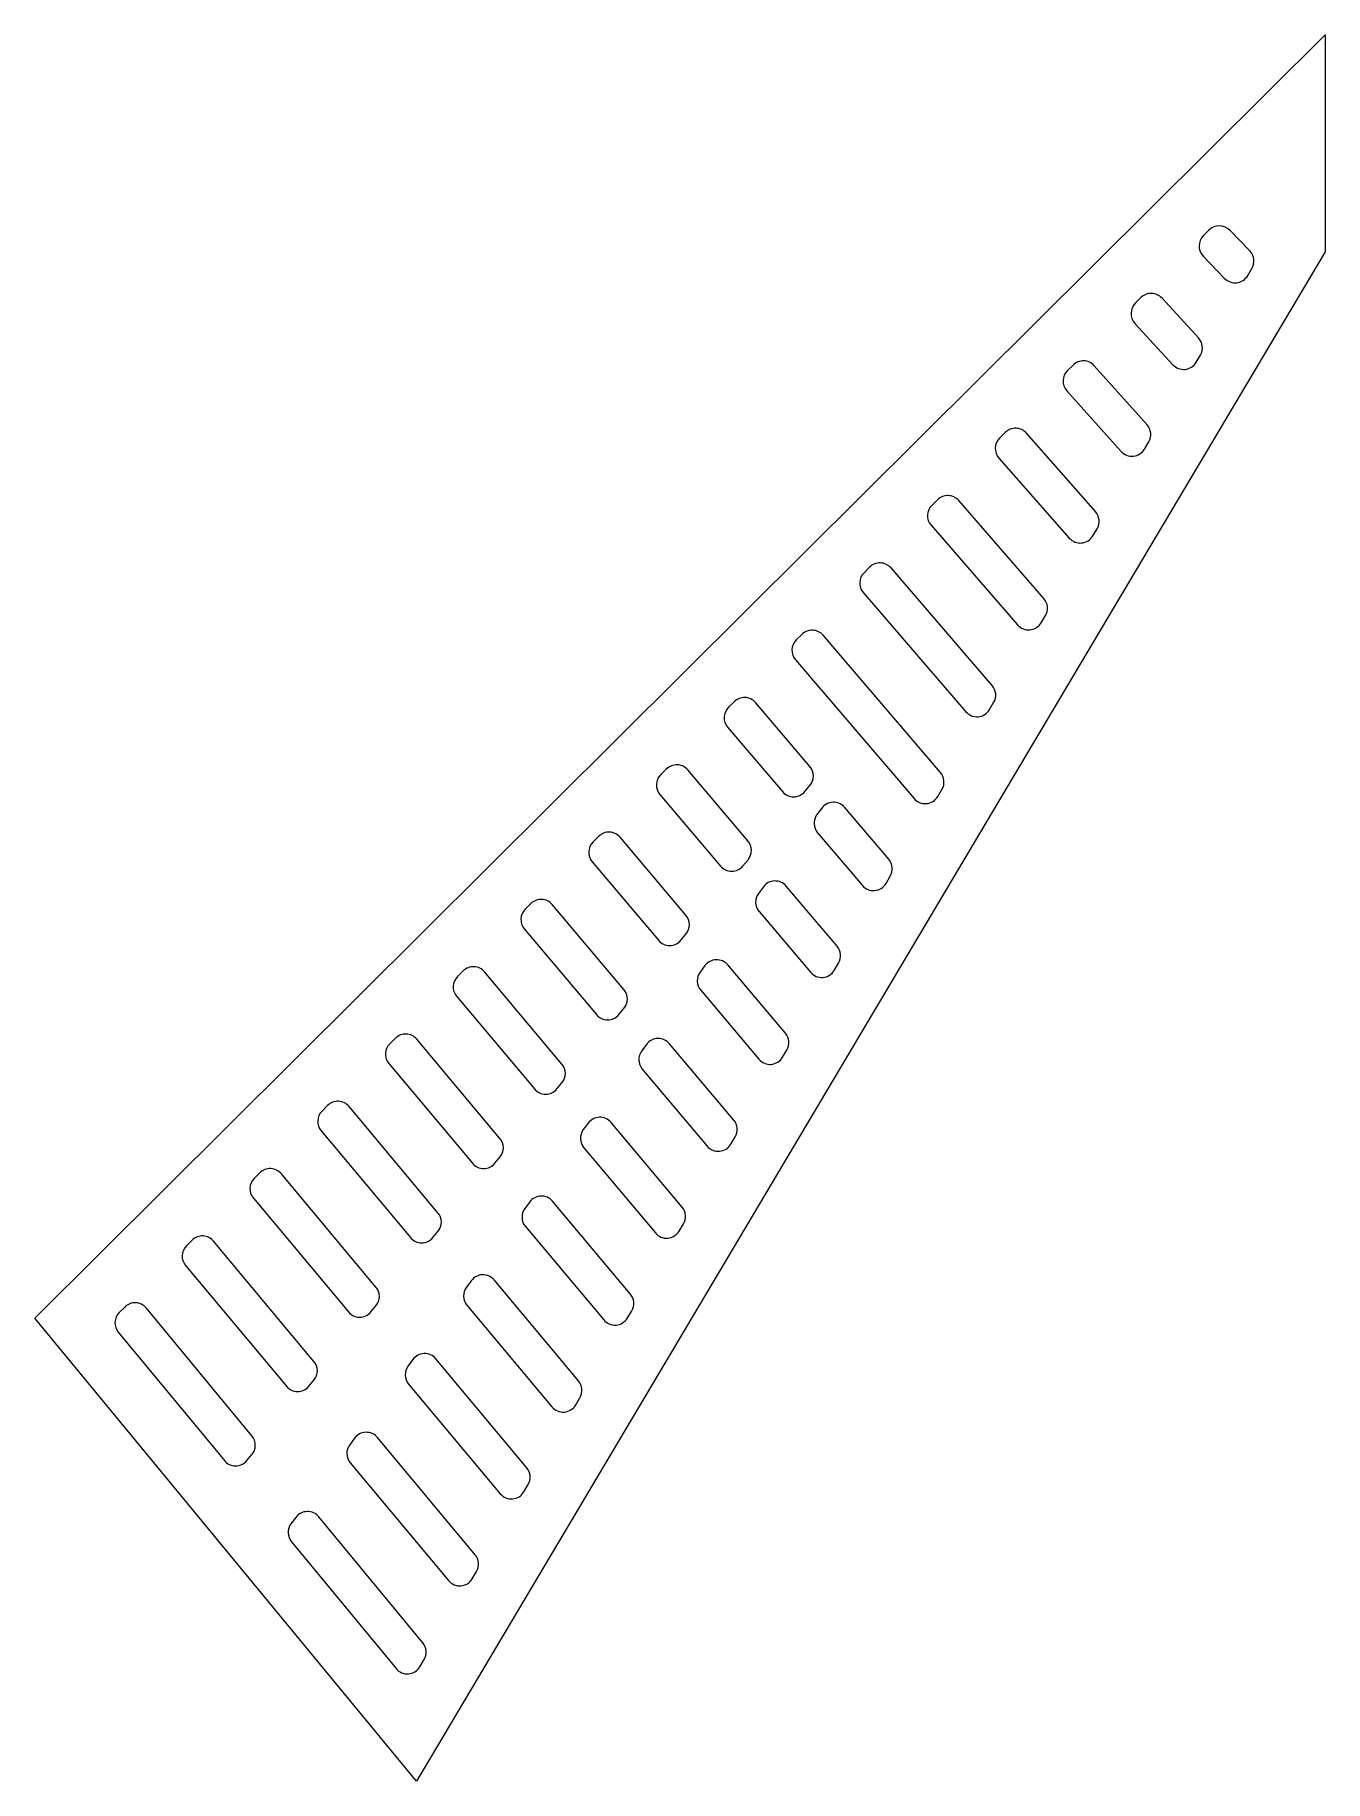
# Model space of a CAD drawing. Header units: inches. Extents: x -859 to 1472, y -1975 to 1180.
import ezdxf

# ---------------------------------------------------------------- set-up
doc = ezdxf.new("R2010")
doc.units = ezdxf.units.IN
doc.header["$MEASUREMENT"] = 0
doc.layers.add('Layer 1', color=7, linetype='Continuous')

msp = doc.modelspace()

# ---------------------------------------------------------------- linework, layer by layer
at = {"layer": 'Layer 1', "lineweight": 0}
msp.add_lwpolyline([(1472, 1179.8), (1472, 787.9), (1053, 82.7), (317.1, -1155.7), (-169.6, -1974.8), (-859.4, -1138.2), (427.3, 141.1), (1472, 1179.8)], dxfattribs=at)
for points in [[(1336, 789.5), (1344.3, 780.9), (1345.8, 767.8), (1339.7, 757.6), (1339.7, 757.6), (1332.1, 744.9), (1332.1, 744.9), (1327.9, 737.9), (1320.7, 733.2), (1312.5, 732.2), (1304.4, 731.2), (1296.2, 734.1), (1290.5, 740), (1290.5, 740), (1251.7, 780.1), (1251.7, 780.1), (1241.6, 790.5), (1241.8, 807), (1252, 817.2), (1252, 817.2), (1262.2, 827.2), (1262.2, 827.2), (1267.2, 832.2), (1273.9, 835), (1281, 834.9), (1288.1, 834.8), (1294.8, 831.9), (1299.7, 826.9), (1299.7, 826.9), (1336, 789.5), (1336, 789.5)], [(1243.3, 632.5), (1251.2, 624), (1252.5, 611.2), (1246.6, 601.2), (1246.6, 601.2), (1239, 588.4), (1239, 588.4), (1234.7, 581.2), (1227.3, 576.5), (1219, 575.6), (1210.7, 574.8), (1202.5, 577.9), (1196.9, 584), (1196.9, 584), (1128.3, 658.5), (1128.3, 658.5), (1118.7, 669), (1119.1, 685.1), (1129.1, 695.1), (1129.1, 695.1), (1139.2, 705.2), (1139.2, 705.2), (1144.3, 710.2), (1151.3, 713), (1158.4, 712.8), (1165.6, 712.7), (1172.4, 709.6), (1177.3, 704.3), (1177.3, 704.3), (1243.3, 632.5), (1243.3, 632.5)], [(1150.3, 475.6), (1158, 467), (1159.2, 454.4), (1153.3, 444.5), (1153.3, 444.5), (1145.6, 431.6), (1145.6, 431.6), (1141.4, 424.4), (1133.9, 419.7), (1125.5, 418.9), (1117.2, 418.1), (1108.9, 421.3), (1103.3, 427.5), (1103.3, 427.5), (1005.4, 537), (1005.4, 537), (996, 547.4), (996.5, 563.4), (1006.4, 573.3), (1006.4, 573.3), (1016.6, 583.4), (1016.6, 583.4), (1021.7, 588.5), (1028.7, 591.2), (1036, 591), (1043.2, 590.8), (1050, 587.6), (1054.8, 582.2), (1054.8, 582.2), (1150.3, 475.6), (1150.3, 475.6)], [(1057.1, 318.6), (1064.6, 310), (1065.8, 297.5), (1059.9, 287.6), (1059.9, 287.6), (1052.3, 274.8), (1052.3, 274.8), (1048, 267.5), (1040.4, 262.8), (1032, 262), (1023.6, 261.2), (1015.4, 264.5), (1009.8, 270.8), (1009.8, 270.8), (882.6, 415.4), (882.6, 415.4), (873.4, 425.9), (874, 441.7), (883.9, 451.6), (883.9, 451.6), (894, 461.6), (894, 461.6), (899.2, 466.8), (906.2, 469.5), (913.5, 469.3), (920.8, 469), (927.6, 465.8), (932.4, 460.3), (932.4, 460.3), (1057.1, 318.6), (1057.1, 318.6)], [(963.8, 161.6), (971.3, 153), (972.4, 140.5), (966.6, 130.7), (966.6, 130.7), (958.9, 117.8), (958.9, 117.8), (954.5, 110.6), (947, 105.8), (938.5, 105.1), (930.1, 104.3), (921.8, 107.6), (916.3, 114), (916.3, 114), (760, 293.9), (760, 293.9), (750.9, 304.4), (751.5, 320.1), (761.3, 329.9), (761.3, 329.9), (771.5, 340), (771.5, 340), (776.7, 345.1), (783.8, 347.9), (791.1, 347.6), (798.4, 347.4), (805.2, 344.1), (810, 338.6), (810, 338.6), (963.8, 161.6), (963.8, 161.6)], [(870.5, 4.5), (877.9, -4.1), (878.9, -16.4), (873.1, -26.2), (873.1, -26.2), (865.4, -39.1), (865.4, -39.1), (861.1, -46.4), (853.5, -51.2), (845.1, -51.9), (836.6, -52.6), (828.3, -49.3), (822.8, -42.8), (822.8, -42.8), (637.5, 172.3), (637.5, 172.3), (628.4, 182.8), (629, 198.5), (638.9, 208.3), (638.9, 208.3), (649, 218.3), (649, 218.3), (654.2, 223.5), (661.3, 226.3), (668.6, 226), (675.9, 225.7), (682.8, 222.4), (687.6, 216.8), (687.6, 216.8), (870.5, 4.5), (870.5, 4.5)], [(777.1, -152.5), (784.4, -161.1), (785.5, -173.4), (779.7, -183.2), (779.7, -183.2), (772, -196.1), (772, -196.1), (767.7, -203.4), (760.1, -208.1), (751.6, -208.9), (743.1, -209.6), (734.8, -206.2), (729.3, -199.7), (729.3, -199.7), (514.9, 50.8), (514.9, 50.8), (506, 61.3), (506.6, 76.9), (516.4, 86.7), (516.4, 86.7), (526.5, 96.7), (526.5, 96.7), (531.7, 101.9), (538.9, 104.7), (546.2, 104.4), (553.5, 104.1), (560.4, 100.7), (565.2, 95.2), (565.2, 95.2), (777.1, -152.5), (777.1, -152.5)], [(541, -142), (549.4, -151.7), (549.4, -166.1), (541.2, -176), (541.2, -176), (532, -187.1), (532, -187.1), (527, -193), (519.6, -196.5), (511.8, -196.6), (504, -196.6), (496.6, -193.2), (491.6, -187.3), (491.6, -187.3), (392.4, -70.8), (392.4, -70.8), (383.5, -60.3), (384.2, -44.7), (393.9, -34.9), (393.9, -34.9), (404.1, -24.9), (404.1, -24.9), (409.3, -19.7), (416.4, -16.9), (423.8, -17.2), (431.1, -17.5), (438, -20.9), (442.8, -26.5), (442.8, -26.5), (541, -142), (541, -142)], [(429, -276.3), (437.3, -286.1), (437.4, -300.4), (429.2, -310.3), (429.2, -310.3), (419.9, -321.4), (419.9, -321.4), (414.9, -327.4), (407.5, -330.8), (399.7, -330.9), (391.9, -330.9), (384.5, -327.5), (379.5, -321.6), (379.5, -321.6), (270, -192.3), (270, -192.3), (261.1, -181.8), (261.7, -166.2), (271.5, -156.5), (271.5, -156.5), (281.6, -146.5), (281.6, -146.5), (286.9, -141.3), (294, -138.5), (301.4, -138.8), (308.7, -139.1), (315.6, -142.5), (320.4, -148.1), (320.4, -148.1), (429, -276.3), (429, -276.3)], [(683.7, -309.5), (691, -318.1), (692, -330.4), (686.3, -340.1), (686.3, -340.1), (678.6, -353.1), (678.6, -353.1), (674.2, -360.4), (666.6, -365.2), (658.1, -365.9), (649.6, -366.6), (641.3, -363.2), (635.8, -356.7), (635.8, -356.7), (554.8, -261.6), (554.8, -261.6), (546.9, -252.2), (546.4, -238.6), (553.7, -228.7), (553.7, -228.7), (562.4, -217), (562.4, -217), (567.2, -210.5), (574.7, -206.6), (582.8, -206.3), (590.8, -206.1), (598.5, -209.5), (603.7, -215.6), (603.7, -215.6), (683.7, -309.5), (683.7, -309.5)], [(317, -410.7), (325.3, -420.5), (325.3, -434.8), (317.1, -444.6), (317.1, -444.6), (307.8, -455.7), (307.8, -455.7), (302.8, -461.7), (295.4, -465.2), (287.6, -465.2), (279.8, -465.2), (272.4, -461.8), (267.4, -455.8), (267.4, -455.8), (147.5, -313.9), (147.5, -313.9), (138.6, -303.4), (139.3, -287.8), (149.1, -278.1), (149.1, -278.1), (159.2, -268), (159.2, -268), (164.4, -262.9), (171.6, -260.1), (179, -260.4), (186.3, -260.7), (193.2, -264.1), (198, -269.7), (198, -269.7), (317, -410.7), (317, -410.7)], [(590.3, -466.6), (597.6, -475.2), (598.6, -487.4), (592.8, -497.1), (592.8, -497.1), (585.1, -510.1), (585.1, -510.1), (580.8, -517.4), (573.1, -522.2), (564.6, -522.9), (556.1, -523.6), (547.8, -520.1), (542.3, -513.6), (542.3, -513.6), (449.2, -403.8), (449.2, -403.8), (441.3, -394.5), (440.9, -380.9), (448.2, -371), (448.2, -371), (456.9, -359.3), (456.9, -359.3), (461.7, -352.8), (469.2, -348.9), (477.2, -348.6), (485.3, -348.4), (493, -351.8), (498.2, -357.9), (498.2, -357.9), (590.3, -466.6), (590.3, -466.6)], [(36.8, -389.6), (42, -384.4), (49.2, -381.7), (56.5, -382), (63.9, -382.3), (70.8, -385.7), (75.6, -391.4), (75.6, -391.4), (205, -545), (205, -545), (213.2, -554.8), (213.2, -569.1), (205.1, -578.9), (205.1, -578.9), (195.8, -590), (195.8, -590), (190.8, -596), (183.4, -599.5), (175.6, -599.5), (167.8, -599.5), (160.4, -596.1), (155.3, -590.1), (155.3, -590.1), (25, -435.4), (25, -435.4), (16.2, -424.9), (16.9, -409.4), (26.6, -399.7), (26.6, -399.7), (36.8, -389.6), (36.8, -389.6)], [(-85.6, -511.2), (-80.4, -506), (-73.2, -503.2), (-65.9, -503.6), (-58.5, -503.9), (-51.6, -507.3), (-46.8, -513), (-46.8, -513), (92.9, -679.3), (92.9, -679.3), (101.2, -689.1), (101.2, -703.4), (93, -713.2), (93, -713.2), (83.7, -724.3), (83.7, -724.3), (78.7, -730.3), (71.3, -733.8), (63.5, -733.8), (55.7, -733.8), (48.3, -730.4), (43.3, -724.4), (43.3, -724.4), (-97.4, -557), (-97.4, -557), (-106.2, -546.5), (-105.5, -530.9), (-95.8, -521.3), (-95.8, -521.3), (-85.6, -511.2), (-85.6, -511.2)], [(496.9, -623.6), (504.1, -632.2), (505.1, -644.5), (499.4, -654.1), (499.4, -654.1), (491.7, -667.1), (491.7, -667.1), (487.3, -674.4), (479.7, -679.2), (471.1, -679.9), (462.6, -680.6), (454.3, -677.1), (448.8, -670.6), (448.8, -670.6), (343.7, -546.1), (343.7, -546.1), (335.7, -536.8), (335.3, -523.2), (342.6, -513.4), (342.6, -513.4), (351.3, -501.6), (351.3, -501.6), (356.1, -495.1), (363.6, -491.2), (371.7, -490.9), (379.8, -490.7), (387.5, -494.1), (392.7, -500.3), (392.7, -500.3), (496.9, -623.6), (496.9, -623.6)], [(-208.1, -632.8), (-202.8, -627.6), (-195.6, -624.8), (-188.3, -625.1), (-180.9, -625.5), (-174, -628.9), (-169.2, -634.5), (-169.2, -634.5), (-19.1, -813.7), (-19.1, -813.7), (-10.9, -823.4), (-10.8, -837.7), (-19, -847.5), (-19, -847.5), (-28.3, -858.6), (-28.3, -858.6), (-33.3, -864.6), (-40.7, -868.1), (-48.5, -868.1), (-56.4, -868.1), (-63.8, -864.7), (-68.8, -858.7), (-68.8, -858.7), (-219.8, -678.5), (-219.8, -678.5), (-228.6, -668), (-227.9, -652.5), (-218.2, -642.9), (-218.2, -642.9), (-208.1, -632.8), (-208.1, -632.8)], [(403.4, -780.6), (410.7, -789.2), (411.7, -801.5), (405.9, -811.1), (405.9, -811.1), (398.2, -824.1), (398.2, -824.1), (393.8, -831.4), (386.2, -836.2), (377.7, -836.9), (369.2, -837.6), (360.8, -834.1), (355.3, -827.6), (355.3, -827.6), (238.1, -688.4), (238.1, -688.4), (230.2, -679), (229.8, -665.5), (237.1, -655.7), (237.1, -655.7), (245.8, -643.9), (245.8, -643.9), (250.6, -637.4), (258.1, -633.5), (266.2, -633.2), (274.2, -633), (282, -636.4), (287.2, -642.6), (287.2, -642.6), (403.4, -780.6), (403.4, -780.6)], [(-330.5, -754.3), (-325.2, -749.1), (-318.1, -746.4), (-310.7, -746.7), (-303.3, -747), (-296.4, -750.5), (-291.6, -756.1), (-291.6, -756.1), (-131.1, -948), (-131.1, -948), (-122.9, -957.8), (-122.9, -972), (-131.1, -981.8), (-131.1, -981.8), (-140.4, -992.9), (-140.4, -992.9), (-145.4, -999), (-152.8, -1002.4), (-160.6, -1002.4), (-168.4, -1002.4), (-175.8, -999), (-180.9, -993), (-180.9, -993), (-342.3, -800.1), (-342.3, -800.1), (-351.1, -789.6), (-350.4, -774.1), (-340.6, -764.4), (-340.6, -764.4), (-330.5, -754.3), (-330.5, -754.3)], [(310, -937.7), (317.2, -946.3), (318.2, -958.5), (312.5, -968.2), (312.5, -968.2), (304.7, -981.1), (304.7, -981.1), (300.4, -988.5), (292.7, -993.2), (284.2, -993.9), (275.7, -994.6), (267.3, -991.1), (261.8, -984.6), (261.8, -984.6), (132.5, -830.6), (132.5, -830.6), (124.7, -821.3), (124.3, -807.8), (131.5, -797.9), (131.5, -797.9), (140.3, -786.2), (140.3, -786.2), (145.1, -779.7), (152.6, -775.8), (160.7, -775.5), (168.7, -775.3), (176.5, -778.7), (181.7, -784.9), (181.7, -784.9), (310, -937.7), (310, -937.7)], [(-452.9, -875.9), (-447.7, -870.7), (-440.5, -867.9), (-433.1, -868.3), (-425.7, -868.6), (-418.8, -872), (-414, -877.7), (-414, -877.7), (-243.1, -1082.3), (-243.1, -1082.3), (-235, -1092.1), (-234.9, -1106.3), (-243.1, -1116.1), (-243.1, -1116.1), (-252.4, -1127.2), (-252.4, -1127.2), (-257.4, -1133.2), (-264.8, -1136.7), (-272.7, -1136.7), (-280.5, -1136.7), (-287.9, -1133.3), (-292.9, -1127.3), (-292.9, -1127.3), (-464.7, -921.6), (-464.7, -921.6), (-473.5, -911.1), (-472.8, -895.6), (-463, -886), (-463, -886), (-452.9, -875.9), (-452.9, -875.9)], [(216.5, -1094.7), (223.8, -1103.3), (224.7, -1115.5), (219, -1125.2), (219, -1125.2), (211.3, -1138.1), (211.3, -1138.1), (206.9, -1145.5), (199.2, -1150.3), (190.7, -1150.9), (182.2, -1151.6), (173.9, -1148.1), (168.4, -1141.6), (168.4, -1141.6), (27, -972.9), (27, -972.9), (19.1, -963.6), (18.7, -950), (26, -940.2), (26, -940.2), (34.7, -928.5), (34.7, -928.5), (39.5, -922), (47.1, -918.1), (55.1, -917.8), (63.2, -917.6), (70.9, -921), (76.1, -927.2), (76.1, -927.2), (216.5, -1094.7), (216.5, -1094.7)], [(-575.3, -997.5), (-570.1, -992.3), (-562.9, -989.5), (-555.5, -989.8), (-548.1, -990.2), (-541.2, -993.6), (-536.4, -999.3), (-536.4, -999.3), (-355.2, -1216.6), (-355.2, -1216.6), (-347, -1226.4), (-347, -1240.6), (-355.2, -1250.4), (-355.2, -1250.4), (-364.4, -1261.5), (-364.4, -1261.5), (-369.4, -1267.6), (-376.9, -1271), (-384.7, -1271), (-392.5, -1271), (-399.9, -1267.6), (-405, -1261.5), (-405, -1261.5), (-587.1, -1043.2), (-587.1, -1043.2), (-595.9, -1032.7), (-595.2, -1017.2), (-585.5, -1007.6), (-585.5, -1007.6), (-575.3, -997.5), (-575.3, -997.5)], [(123.1, -1251.8), (130.3, -1260.4), (131.3, -1272.6), (125.5, -1282.2), (125.5, -1282.2), (117.8, -1295.2), (117.8, -1295.2), (113.4, -1302.5), (105.8, -1307.3), (97.2, -1308), (88.7, -1308.7), (80.4, -1305.2), (74.9, -1298.6), (74.9, -1298.6), (-78.6, -1115.2), (-78.6, -1115.2), (-86.4, -1105.8), (-86.8, -1092.3), (-79.5, -1082.5), (-79.5, -1082.5), (-70.8, -1070.8), (-70.8, -1070.8), (-66, -1064.3), (-58.5, -1060.3), (-50.4, -1060.1), (-42.3, -1059.9), (-34.6, -1063.3), (-29.4, -1069.5), (-29.4, -1069.5), (123.1, -1251.8), (123.1, -1251.8)], [(-697, -1118.3), (-691.7, -1113.1), (-684.5, -1110.3), (-677.1, -1110.7), (-669.7, -1111), (-662.8, -1114.5), (-658, -1120.2), (-658, -1120.2), (-467.2, -1351.1), (-467.2, -1351.1), (-459.1, -1360.9), (-459.2, -1375.1), (-467.3, -1384.9), (-467.3, -1384.9), (-476.5, -1395.8), (-476.5, -1395.8), (-481.5, -1401.9), (-489, -1405.4), (-496.8, -1405.3), (-504.7, -1405.3), (-512.1, -1401.8), (-517.1, -1395.7), (-517.1, -1395.7), (-708.7, -1163.7), (-708.7, -1163.7), (-717.4, -1153.2), (-716.6, -1137.8), (-706.9, -1128.2), (-706.9, -1128.2), (-697, -1118.3), (-697, -1118.3)], [(29.6, -1408.8), (36.8, -1417.4), (37.8, -1429.6), (32.1, -1439.2), (32.1, -1439.2), (24.3, -1452.2), (24.3, -1452.2), (20, -1459.5), (12.3, -1464.3), (3.8, -1465), (-4.8, -1465.7), (-13.1, -1462.2), (-18.6, -1455.6), (-18.6, -1455.6), (-184.1, -1257.5), (-184.1, -1257.5), (-192, -1248.1), (-192.3, -1234.6), (-185.1, -1224.8), (-185.1, -1224.8), (-176.3, -1213), (-176.3, -1213), (-171.5, -1206.5), (-164, -1202.6), (-155.9, -1202.4), (-147.8, -1202.1), (-140.1, -1205.6), (-134.9, -1211.8), (-134.9, -1211.8), (29.6, -1408.8), (29.6, -1408.8)], [(-63.8, -1565.8), (-56.6, -1574.4), (-55.7, -1586.6), (-61.4, -1596.2), (-61.4, -1596.2), (-69.1, -1609.2), (-69.1, -1609.2), (-73.5, -1616.6), (-81.2, -1621.4), (-89.7, -1622), (-98.3, -1622.7), (-106.6, -1619.2), (-112.1, -1612.6), (-112.1, -1612.6), (-289.7, -1399.7), (-289.7, -1399.7), (-297.5, -1390.4), (-297.9, -1376.9), (-290.6, -1367.1), (-290.6, -1367.1), (-281.9, -1355.3), (-281.9, -1355.3), (-277.1, -1348.8), (-269.5, -1344.9), (-261.4, -1344.7), (-253.3, -1344.4), (-245.6, -1347.9), (-240.4, -1354.1), (-240.4, -1354.1), (-63.8, -1565.8), (-63.8, -1565.8)], [(-158.4, -1725), (-151.3, -1733.6), (-150.4, -1745.7), (-156.1, -1755.3), (-156.1, -1755.3), (-163.8, -1768.3), (-163.8, -1768.3), (-168.2, -1775.6), (-175.9, -1780.4), (-184.5, -1781.1), (-193, -1781.7), (-201.4, -1778.2), (-206.8, -1771.6), (-206.8, -1771.6), (-395.8, -1542.6), (-395.8, -1542.6), (-403.6, -1533.3), (-403.9, -1519.8), (-396.7, -1510.1), (-396.7, -1510.1), (-388, -1498.4), (-388, -1498.4), (-383.2, -1491.9), (-375.6, -1488), (-367.5, -1487.8), (-359.4, -1487.5), (-351.6, -1491.1), (-346.5, -1497.3), (-346.5, -1497.3), (-158.4, -1725), (-158.4, -1725)]]:
    msp.add_open_spline(points, degree=3, knots=[0, 0, 0, 0, 1, 1, 1, 2, 2, 2, 3, 3, 3, 4, 4, 4, 5, 5, 5, 6, 6, 6, 7, 7, 7, 8, 8, 8, 9, 9, 9, 10, 10, 10, 10], dxfattribs=at)

doc.saveas('drawing.dxf')
